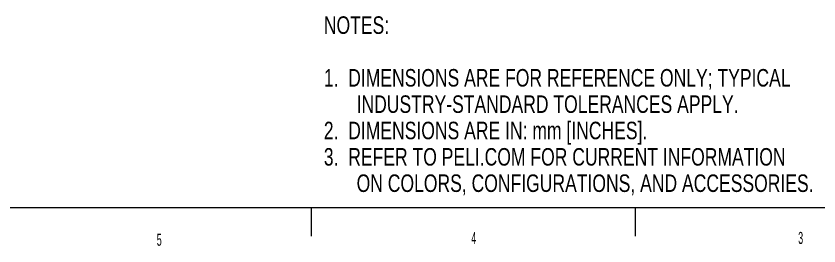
# Model space of a CAD drawing. Header units: millimetres. Extents: x 12 to 854, y 4 to 555.
# Drawn here: x 334.1 to 601.4, y 4.6 to 81 of the extents above; entities that cross this region are included whole.
import ezdxf

# ---------------------------------------------------------------- set-up
doc = ezdxf.new("R2010")
doc.units = ezdxf.units.MM
doc.styles.add('SLDTEXTSTYLE2', font='TXT', dxfattribs={"width": 0.75})
doc.styles.add('SLDTEXTSTYLE3', font='TXT', dxfattribs={"width": 0.56})

# ---------------------------------------------------------------- blocks, each defined once
blk = doc.blocks.new('SW_NOTE_0_1')
at = {"color": 0, "linetype": 'Continuous', "lineweight": 0, "attachment_point": 1, "style": 'SLDTEXTSTYLE2'}
for s, insert, char_height in [('NOTES:', (0, 7.5), 5.821), ('1.  DIMENSIONS ARE FOR REFERENCE ONLY; TYPICAL', (0, -10.02), 5.8208), ('INDUSTRY-STANDARD TOLERANCES APPLY.', (10.91, -18.78), 5.8208), ('2.  DIMENSIONS ARE IN: mm [INCHES].', (0, -27.54), 5.8208), ('3.  REFER TO PELI.COM FOR CURRENT INFORMATION', (0, -36.3), 5.8208), ('ON COLORS, CONFIGURATIONS, AND ACCESSORIES.', (10.91, -45.06), 5.8208)]:
    blk.add_mtext(s, dxfattribs=dict(at, insert=insert, char_height=char_height))

msp = doc.modelspace()

# ---------------------------------------------------------------- linework, layer by layer
at = {"color": 7, "linetype": 'Continuous', "lineweight": 18}
for p, q in [((24.14, 17.38), (841.62, 17.38)), ((432.3, 17.45), (432.3, 7.9)), ((540.17, 17.45), (540.17, 7.9))]:
    msp.add_line(p, q, dxfattribs=at)

# ---------------------------------------------------------------- block references
at = {"color": 7, "linetype": 'Continuous', "lineweight": 0}
msp.add_blockref('SW_NOTE_0_1', (436.55, 73.44), dxfattribs=at)

# ---------------------------------------------------------------- texts
at = {"color": 7, "linetype": 'Continuous', "lineweight": 0, "char_height": 3.97, "attachment_point": 1, "style": 'SLDTEXTSTYLE3'}
for s, insert in [('5', (380.92, 8.64)), ('4', (485.65, 9.26)), ('3', (594.48, 9.26))]:
    msp.add_mtext(s, dxfattribs=dict(at, insert=insert))

doc.saveas('drawing.dxf')
